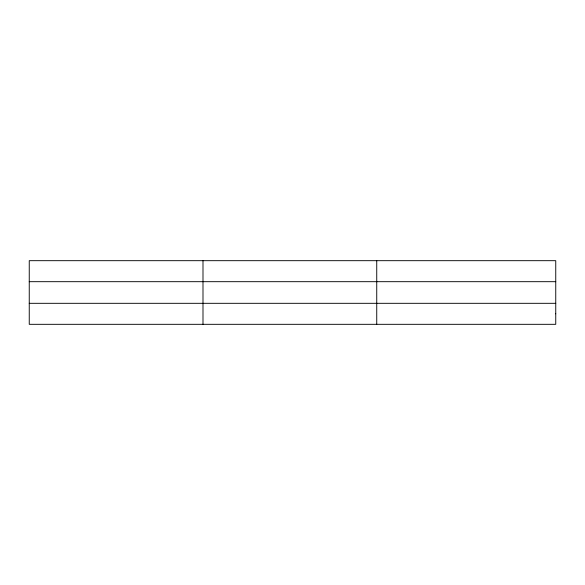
<?xml version="1.0" encoding="UTF-8"?>
<svg xmlns="http://www.w3.org/2000/svg" width="585" height="585" viewBox="0 0 585 585"><rect width="100%" height="100%" fill="white"/><g stroke="black" fill="none" stroke-linecap="round" stroke-linejoin="round"><path stroke-width="0.88" d="M202.995 324.317L202.995 260.683M376.74 324.317L376.74 260.683M29.25 281.685L555.75 281.685M29.25 303.315L555.75 303.315M555.75 313.816L555.75 324.317L29.25 324.317L29.25 260.683L555.75 260.683L555.75 313.816"/></g></svg>
